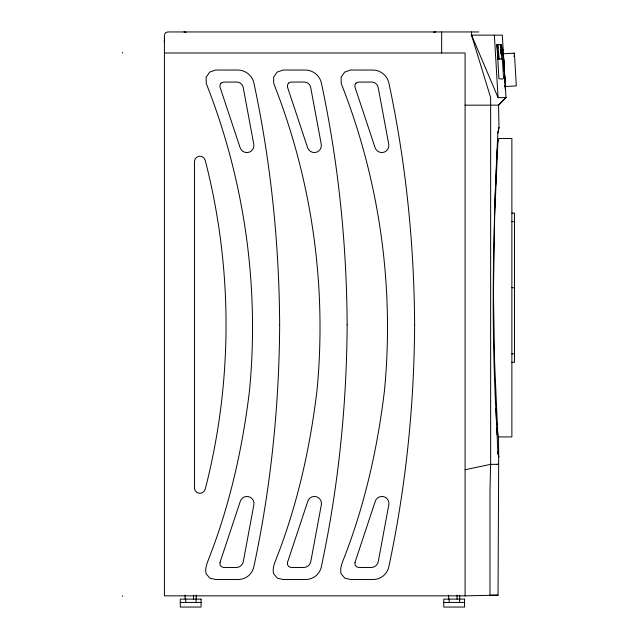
<?xml version="1.0" encoding="UTF-8"?>
<svg xmlns="http://www.w3.org/2000/svg" width="639" height="639" viewBox="0 0 639 639"><rect width="100%" height="100%" fill="white"/><g stroke="black" fill="none" stroke-linecap="round" stroke-linejoin="round"><path stroke-width="0.96" d="M465.416 595.844L164.415 595.844L164.415 35.265M164.415 53.005L465.088 53.005L465.088 595.844L498.037 595.165L498.7 456.829M505.904 97.607L498.556 105.163L498.987 127.441L497.869 133.04C493.092 229.976 490.968 327.136 496.639 424.112M496.543 165.006L494.506 209.784M496.822 158.216L497.182 149.494M505.177 85.219L505.225 86.521L516.32 85.89L514.427 53.157L503.276 53.796L504.011 64.938M497.869 133.04L498.987 127.441M164.527 34.402L165.709 32.637L167.73 31.95L478.811 31.95M470.967 35.145L502.294 35.145L506.008 97.607L498.556 105.163L465.088 105.163M465.088 469.721L490.64 464.353L498.556 464.353L496.567 464.353M513.756 53.301L514.427 53.165M513.908 55.849L514.579 55.737M433.617 32.174L435.79 31.95M502.318 58.94L503.077 58.9L501.471 44.698L496.886 44.594L498.923 78.653L502.406 79.156L503.556 78.293L502.406 58.94L501.2 58.908L502.989 58.9M502.406 58.94L503.077 58.9M497.949 48.412L497.717 44.586L499.251 58.892L498.572 58.932L501.879 58.868L500.353 44.586L500.521 47.454M499.251 58.892L497.733 58.932L498.412 58.892L496.886 44.594M471.558 35.145L498.077 97.607L506.008 97.607M499.131 138.519L511.879 138.519L511.879 436.924L498.148 436.924M511.879 213.122L514.523 213.122L514.523 362.321L511.879 362.321M511.879 221.613L514.523 221.613M511.879 287.718L514.523 287.718M511.879 353.83L514.523 353.83M180.286 602.433L201.069 602.433M443.77 602.433L464.553 602.433M498.037 595.165L489.977 595.165L489.977 491.103L490.64 464.353L490.64 97.607L471.558 35.265L471.558 31.95M501.471 44.698L501.839 49.451M513.94 56.4L514.619 56.456M183.96 31.95L186.125 32.174M498.859 138.607L497.821 143.567L494.682 215.199L493.428 292.135L494.602 362.321L497.677 431.836L498.508 436.828L498.7 456.837L497.797 451.23L496.815 427.986M497.797 451.23L498.7 456.837L498.093 453.099M505.233 86.449L505.161 85.722L505.161 86.425M503.125 50.593L503.061 49.754L503.069 50.321M495.968 408.601L497.11 434.776M503.444 55.96L504.163 67.638M505.169 86.313L505.481 90.442L505.145 84.244M503.26 52.702L503.468 55.952M504.323 70.098L505.058 82.99M501.95 51.344L502.174 55.146M500.633 49.363L500.92 54.139M498.116 51.28L498.34 55.106M494.362 35.145L498.077 97.607M504.626 75.258L504.906 80.075M503.276 53.788L503.732 61.679M503.836 63.517L504.323 71.935M504.467 74.444L505.098 83.413M459.713 595.141L459.713 599.118M459.585 599.118L459.585 602.433M457.029 595.141L457.029 599.118M449.185 599.118L449.185 602.433M448.61 595.141L448.61 599.118M441.645 31.95L441.645 53.005M196.229 595.141L196.229 599.118M196.101 599.118L196.101 602.433M193.545 595.141L193.545 599.118M185.709 599.118L185.709 602.433M185.126 595.141L185.126 599.118M164.415 38.859L164.415 42.254M122.68 52.334L122.68 53.005M122.68 595.844L122.68 596.514M220.032 562.344L220 564.692L221.326 566.625L223.53 567.44L236.182 567.496A7.213 7.213 0 0 0 243.259 561.841L253.859 504.77A7.021 7.021 0 0 0 248.451 496.623A7.021 7.021 0 0 0 240.144 501.767L220.032 562.344M287.518 562.344L287.486 564.692L288.812 566.625L291.017 567.44L303.669 567.496A7.213 7.213 0 0 0 310.738 561.841L321.345 504.77A7.021 7.021 0 0 0 315.938 496.623A7.021 7.021 0 0 0 307.631 501.767L287.518 562.344M355.004 562.344L354.972 564.692L356.298 566.625L358.503 567.44L371.155 567.496A7.213 7.213 0 0 0 378.224 561.841L388.832 504.77A7.021 7.021 0 0 0 383.424 496.623A7.021 7.021 0 0 0 375.117 501.767L355.004 562.344M279.658 324.756C279.211 406.037 270.848 487.245 253.851 566.753A15.911 15.911 0 0 1 237.7 579.477L215.647 579.485L209.896 578.199L206.077 573.702C204.784 568.335 207.028 563.406 208.889 558.494C229.944 504.658 242.572 447.971 249.498 390.669C259.506 286.408 244.657 180.901 206.245 83.469L206.133 77.207L209.728 72.079L215.647 70.034L237.7 70.042A16.606 16.606 0 0 1 253.851 82.766C270.848 162.266 279.211 243.475 279.658 324.756M347.145 324.756C346.697 406.037 338.335 487.245 321.337 566.753A15.911 15.911 0 0 1 305.186 579.477L283.133 579.485L277.382 578.199L273.564 573.702C272.27 568.335 274.514 563.406 276.375 558.494C297.431 504.658 310.059 447.971 316.976 390.669C326.992 286.408 312.144 180.901 273.732 83.469L273.62 77.207L277.206 72.079L283.133 70.034L305.186 70.042A16.606 16.606 0 0 1 321.337 82.766C338.335 162.266 346.697 243.475 347.145 324.756M414.623 324.756C414.184 406.037 405.813 487.245 388.824 566.753A15.911 15.911 0 0 1 372.673 579.477L350.619 579.485L344.86 578.199L341.05 573.702C339.756 568.335 341.993 563.406 343.862 558.494C364.917 504.658 377.545 447.971 384.462 390.669C394.479 286.408 379.63 180.901 341.218 83.469L341.106 77.207L344.693 72.079L350.619 70.034L372.673 70.042A16.606 16.606 0 0 1 388.816 82.766C405.813 162.266 414.184 243.475 414.623 324.756M221.038 83.118L219.944 84.995L220.032 87.168L240.144 147.745A7.061 7.061 0 0 0 253.867 144.749L243.251 87.679A6.638 6.638 0 0 0 236.925 82.04L223.283 82.088L221.038 83.118M288.524 83.118L287.43 84.995L287.518 87.168L307.631 147.745A7.061 7.061 0 0 0 321.345 144.749L310.738 87.679A6.638 6.638 0 0 0 304.412 82.04L290.769 82.088L288.524 83.118M356.011 83.118L354.917 84.995L355.004 87.168L375.117 147.745A7.061 7.061 0 0 0 388.832 144.749L378.224 87.679A6.638 6.638 0 0 0 371.898 82.04L358.255 82.088L356.011 83.118M201.069 599.118L180.286 599.118L180.286 607.05L201.069 607.05L201.069 599.118M464.553 599.118L443.77 599.118L443.77 607.05L464.553 607.05L464.553 599.118M194.448 487.845L194.448 161.667A5.471 5.471 0 0 1 205.223 160.309A660.111 660.111 0 0 1 205.223 489.21A5.471 5.471 0 0 1 194.448 487.845"/></g></svg>
